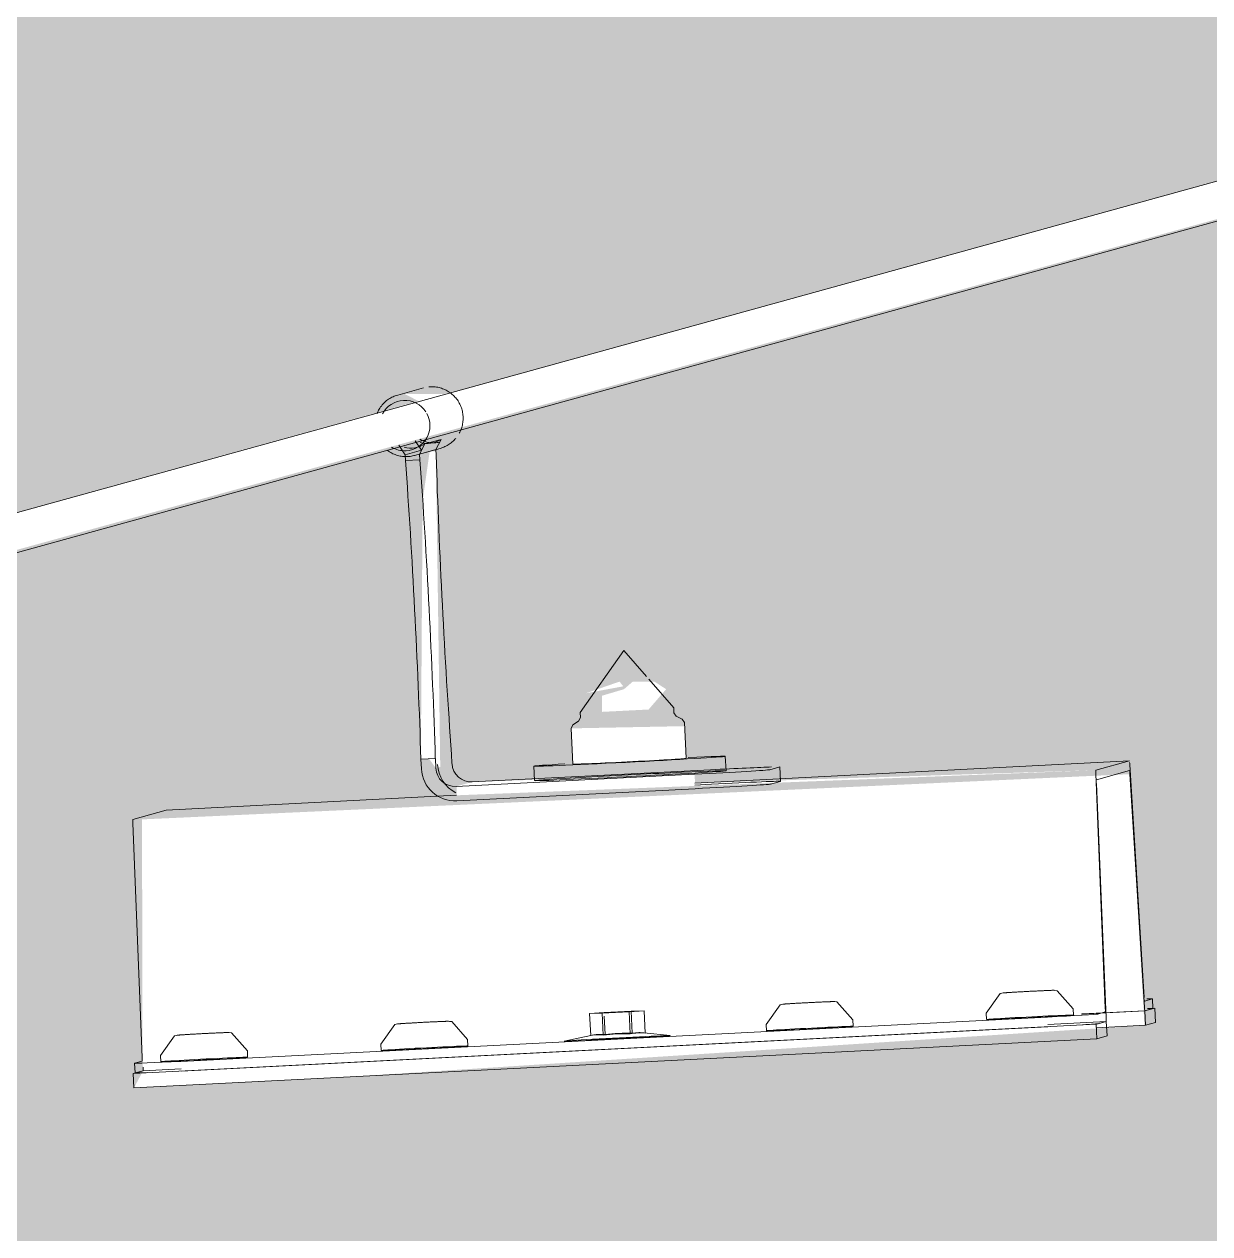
# Model space of a CAD drawing. Header units: millimetres. Extents: x 4237772 to 4686020, y -673 to 29459.
# Drawn here: x 4294416 to 4294661.7, y 10675.6 to 10926.2 of the extents above; entities that cross this region are included whole.
import ezdxf

# ---------------------------------------------------------------- set-up
doc = ezdxf.new("R2010")
doc.units = ezdxf.units.MM
doc.layers.add('A-ROOF-PATT', color=132, linetype='Continuous', lineweight=5)
doc.layers.add('Q-SPCQ', color=91, linetype='Continuous', lineweight=5)

# ---------------------------------------------------------------- blocks, each defined once
blk = doc.blocks.new('Static Line_Sayfa_Metal Deck_Pan Mount - Up to 15 _ pitch - Max 2 Users-1848369-SECTION - GRIDS C4-C5')
at = {"layer": 'Q-SPCQ'}
for p, q in [((4295948.37, 11248.74), (4293287.07, 10513.51)), ((4293289.2, 10505.8), (4295950.5, 11241.03)), ((4294498.75, 10850.85), (4294493.43, 10849.38)), ((4294500.15, 10851.08), (4294499.89, 10851.06)), ((4294493.68, 10838.99), (4294494.97, 10836.99)), ((4294496.89, 10836.85), (4294502.21, 10838.32)), ((4294498.33, 10837.92), (4294497.03, 10839.91)), ((4294497.97, 10837.15), (4294499.05, 10839.26)), ((4294499.05, 10839.26), (4294502.4, 10840.19)), ((4294502.4, 10840.19), (4294501.32, 10838.07)), ((4294494.97, 10836.99), (4294498.33, 10837.92)), ((4294494.97, 10836.99), (4294495.03, 10835.82)), ((4294495.03, 10835.82), (4294498.03, 10835.97)), ((4294497.97, 10837.15), (4294501.32, 10838.07)), ((4294498.03, 10835.97), (4294497.97, 10837.15)), ((4294501.32, 10838.07), (4294501.38, 10836.9)), ((4294531.23, 10783.56), (4294540.28, 10796.46)), ((4294544.98, 10791.05), (4294540.28, 10796.46)), ((4294550.61, 10784.56), (4294545.46, 10790.49)), ((4294531.23, 10783.56), (4294531.28, 10782.54)), ((4294550.66, 10783.53), (4294550.61, 10784.56)), ((4294550.66, 10783.53), (4294551.11, 10782.84)), ((4294529.35, 10780.3), (4294529.73, 10781.03)), ((4294530.91, 10781.8), (4294529.73, 10781.03)), ((4294531.28, 10782.54), (4294530.91, 10781.8)), ((4294552.37, 10782.2), (4294551.11, 10782.84)), ((4294552.82, 10781.5), (4294552.37, 10782.2)), ((4294553.2, 10774.1), (4294552.82, 10781.5)), ((4294529.35, 10780.3), (4294529.73, 10772.89)), ((4294501.22, 10774.06), (4294498.22, 10773.91)), ((4294498.22, 10773.91), (4294498.33, 10771.91)), ((4294501.32, 10772.06), (4294501.22, 10774.06)), ((4294504.57, 10774.99), (4294504.67, 10772.99)), ((4294645.03, 10773.56), (4294555, 10768.96)), ((4294561.47, 10771.52), (4294561.31, 10774.52)), ((4294645.03, 10773.56), (4294638.08, 10771.64)), ((4294554.91, 10770.8), (4294505.52, 10768.27)), ((4294508.87, 10769.2), (4294558.26, 10771.73)), ((4294521.62, 10772.47), (4294521.77, 10769.47)), ((4294570.5, 10771.74), (4294572.6, 10772.32)), ((4294572.77, 10769.33), (4294572.61, 10772.32)), ((4294638.08, 10770.88), (4294640.05, 10722.31)), ((4294638.24, 10769.66), (4294645.07, 10771.55)), ((4294648.13, 10724.54), (4294645.11, 10772.83)), ((4294645.14, 10770.81), (4294648.17, 10722.52)), ((4294558.42, 10768.73), (4294555.02, 10768.56)), ((4294570.66, 10768.74), (4294572.75, 10769.32)), ((4294640.22, 10720.33), (4294638.24, 10768.9)), ((4294505.61, 10766.43), (4294445.47, 10763.36)), ((4294505.67, 10765.28), (4294555.06, 10767.8)), ((4294438.52, 10761.44), (4294445.47, 10763.36)), ((4294440.49, 10712.1), (4294438.52, 10760.68)), ((4294649.79, 10724.24), (4294648.21, 10723.8)), ((4294649.9, 10722.24), (4294649.8, 10724.24)), ((4294448.47, 10711.3), (4294628.07, 10720.48)), ((4294536.17, 10721.41), (4294533.18, 10721.21)), ((4294533.18, 10721.21), (4294535.76, 10721.3)), ((4294533.41, 10716.66), (4294533.18, 10721.21)), ((4294535.76, 10721.3), (4294541.37, 10721.58)), ((4294535.76, 10721.3), (4294536, 10716.74)), ((4294541.77, 10721.69), (4294536.17, 10721.41)), ((4294536.2, 10720.67), (4294536.4, 10716.85)), ((4294541.37, 10721.58), (4294544.47, 10721.79)), ((4294541.37, 10721.58), (4294541.61, 10717)), ((4294544.47, 10721.79), (4294541.77, 10721.69)), ((4294541.77, 10721.69), (4294542.01, 10717.11)), ((4294544.47, 10721.79), (4294544.71, 10717.17)), ((4294615.39, 10721.29), (4294615.46, 10719.98)), ((4294633.43, 10720.9), (4294633.37, 10722.22)), ((4294648.21, 10721.78), (4294635.06, 10721.1)), ((4294635.25, 10721.12), (4294648.24, 10721.78)), ((4294640.05, 10721.55), (4294638.47, 10721.11)), ((4294650.31, 10722.35), (4294648.21, 10721.78)), ((4294648.21, 10721.78), (4294648.37, 10718.78)), ((4294648.24, 10721.78), (4294649.89, 10722.24)), ((4294650.46, 10719.36), (4294650.31, 10722.35)), ((4294438.59, 10708.79), (4294638.15, 10719)), ((4294448.57, 10709.3), (4294628.17, 10718.49)), ((4294569.75, 10718.96), (4294569.82, 10717.64)), ((4294587.8, 10718.57), (4294587.73, 10719.88)), ((4294640.25, 10719.58), (4294628.15, 10718.96)), ((4294640.25, 10719.58), (4294638.15, 10719)), ((4294638.15, 10719), (4294638.3, 10716)), ((4294638.19, 10718.26), (4294648.37, 10718.78)), ((4294638.57, 10719.11), (4294640.21, 10719.57)), ((4294640.4, 10716.58), (4294640.25, 10719.58)), ((4294648.37, 10718.78), (4294650.46, 10719.36)), ((4294438.75, 10705.79), (4294638.3, 10716)), ((4294507.97, 10714.49), (4294507.91, 10715.8)), ((4294533.46, 10716.67), (4294527.93, 10715.5)), ((4294536.45, 10715.98), (4294533.46, 10715.78)), ((4294533.46, 10715.78), (4294536.04, 10715.87)), ((4294536.04, 10715.87), (4294541.65, 10716.16)), ((4294542.05, 10716.27), (4294536.45, 10715.98)), ((4294541.65, 10716.16), (4294544.75, 10716.36)), ((4294544.75, 10716.36), (4294542.05, 10716.27)), ((4294549.86, 10716.63), (4294544.41, 10717.21)), ((4294638.3, 10716), (4294640.4, 10716.58)), ((4294462.33, 10712.15), (4294462.27, 10713.46)), ((4294489.93, 10714.87), (4294490, 10713.56)), ((4294438.9, 10710.9), (4294439, 10708.9)), ((4294438.91, 10710.9), (4294440.49, 10711.34)), ((4294444.29, 10712.54), (4294444.36, 10711.22)), ((4294438.59, 10708.79), (4294440.69, 10709.37)), ((4294438.75, 10705.79), (4294438.59, 10708.79)), ((4294440.66, 10709.36), (4294439.01, 10708.9)), ((4294448.55, 10709.77), (4294440.69, 10709.37))]:
    blk.add_line(p, q, dxfattribs=at)
at = {"layer": 'Q-SPCQ', "flags": 128}
for points in [[(4294506.18, 10841.47), (4294506.3, 10841.7), (4294506.41, 10841.93), (4294506.52, 10842.17), (4294506.61, 10842.42), (4294506.69, 10842.66), (4294506.76, 10842.91), (4294506.82, 10843.16), (4294506.88, 10843.42), (4294506.92, 10843.67), (4294506.95, 10843.93), (4294506.97, 10844.19), (4294506.98, 10844.45), (4294506.98, 10844.71), (4294506.97, 10844.97), (4294506.95, 10845.23), (4294506.92, 10845.49), (4294506.88, 10845.74), (4294506.83, 10846), (4294506.77, 10846.25), (4294506.69, 10846.5), (4294506.61, 10846.75), (4294506.52, 10846.99), (4294506.42, 10847.23), (4294506.31, 10847.46), (4294506.19, 10847.69), (4294506.06, 10847.92), (4294505.92, 10848.14), (4294505.78, 10848.35), (4294505.62, 10848.56), (4294505.46, 10848.76), (4294505.29, 10848.96), (4294505.11, 10849.15), (4294504.92, 10849.33), (4294504.73, 10849.5), (4294504.53, 10849.67), (4294504.32, 10849.83), (4294504.11, 10849.98), (4294503.89, 10850.12), (4294503.67, 10850.25), (4294503.44, 10850.37), (4294503.21, 10850.49), (4294502.97, 10850.59), (4294502.73, 10850.69), (4294502.48, 10850.77), (4294502.23, 10850.85), (4294501.98, 10850.91), (4294501.72, 10850.97), (4294501.47, 10851.01), (4294501.21, 10851.04), (4294500.95, 10851.07), (4294500.69, 10851.08), (4294500.43, 10851.09), (4294500.17, 10851.08), (4294500.15, 10851.08)], [(4294493.43, 10849.38), (4294493.18, 10849.31), (4294492.93, 10849.22), (4294492.69, 10849.13), (4294492.45, 10849.03), (4294492.22, 10848.91), (4294491.99, 10848.79), (4294491.76, 10848.66), (4294491.54, 10848.52), (4294491.33, 10848.37), (4294491.12, 10848.21), (4294490.92, 10848.05), (4294490.73, 10847.87), (4294490.54, 10847.69), (4294490.36, 10847.5), (4294490.19, 10847.31), (4294490.03, 10847.1), (4294489.87, 10846.9), (4294489.72, 10846.68), (4294489.59, 10846.46), (4294489.46, 10846.24), (4294489.34, 10846), (4294489.23, 10845.77), (4294489.12, 10845.53)], [(4294502.21, 10838.32), (4294502.46, 10838.39), (4294502.71, 10838.48), (4294502.95, 10838.57), (4294503.19, 10838.68), (4294503.42, 10838.79), (4294503.65, 10838.91), (4294503.88, 10839.04), (4294504.1, 10839.18), (4294504.31, 10839.33), (4294504.52, 10839.49), (4294504.72, 10839.66), (4294504.91, 10839.83), (4294505.1, 10840.01), (4294505.28, 10840.2), (4294505.45, 10840.4)], [(4294491.32, 10837.87), (4294491.53, 10837.73), (4294491.75, 10837.58), (4294491.97, 10837.45), (4294492.2, 10837.33), (4294492.43, 10837.22), (4294492.67, 10837.11), (4294492.91, 10837.02), (4294493.16, 10836.93), (4294493.41, 10836.86), (4294493.66, 10836.79), (4294493.92, 10836.74), (4294494.17, 10836.69), (4294494.43, 10836.66), (4294494.69, 10836.63), (4294494.95, 10836.62), (4294495.21, 10836.62), (4294495.47, 10836.62), (4294495.49, 10836.63)], [(4294495.49, 10836.63), (4294495.75, 10836.64), (4294496.01, 10836.67), (4294496.27, 10836.71), (4294496.52, 10836.76), (4294496.78, 10836.82), (4294496.89, 10836.85)], [(4294615.39, 10721.29), (4294618.28, 10725.35), (4294618.33, 10725.36)], [(4294633.37, 10722.22), (4294630.08, 10725.95), (4294629.61, 10726.01), (4294629.44, 10726.02), (4294629.33, 10726.02), (4294629.24, 10726.02), (4294629.17, 10726.02), (4294629.1, 10726.02), (4294629.02, 10726.02), (4294628.94, 10726.02), (4294628.85, 10726.01), (4294628.76, 10726.01), (4294628.67, 10726.01), (4294628.56, 10726), (4294628.46, 10726), (4294628.34, 10726), (4294628.22, 10725.99), (4294628.09, 10725.99), (4294627.96, 10725.98), (4294627.82, 10725.98), (4294627.68, 10725.97), (4294627.53, 10725.96), (4294627.38, 10725.96), (4294627.22, 10725.95), (4294627.06, 10725.94), (4294626.89, 10725.93), (4294626.72, 10725.93), (4294626.54, 10725.92), (4294626.36, 10725.91), (4294626.18, 10725.9), (4294625.99, 10725.89), (4294625.8, 10725.88), (4294625.61, 10725.87), (4294625.42, 10725.86), (4294625.22, 10725.86), (4294625.02, 10725.85), (4294624.83, 10725.84), (4294624.63, 10725.83), (4294624.43, 10725.82), (4294624.22, 10725.8), (4294624.02, 10725.79), (4294623.82, 10725.78), (4294623.62, 10725.77), (4294623.42, 10725.76), (4294623.23, 10725.75), (4294623.03, 10725.74), (4294622.83, 10725.73), (4294622.64, 10725.72), (4294622.45, 10725.71), (4294622.26, 10725.7), (4294622.08, 10725.69), (4294621.9, 10725.68), (4294621.72, 10725.67), (4294621.55, 10725.66), (4294621.37, 10725.65), (4294621.21, 10725.64), (4294621.05, 10725.63), (4294620.89, 10725.62), (4294620.74, 10725.61), (4294620.59, 10725.6), (4294620.45, 10725.59), (4294620.32, 10725.59), (4294620.19, 10725.58), (4294620.07, 10725.57), (4294619.95, 10725.56), (4294619.84, 10725.56), (4294619.73, 10725.55), (4294619.63, 10725.54), (4294619.54, 10725.53), (4294619.45, 10725.53), (4294619.37, 10725.52), (4294619.29, 10725.52), (4294619.22, 10725.51), (4294619.14, 10725.5), (4294619.06, 10725.49), (4294618.97, 10725.48), (4294618.85, 10725.47), (4294618.59, 10725.42), (4294618.33, 10725.36)], [(4294569.75, 10718.96), (4294572.64, 10723.01), (4294572.69, 10723.03)], [(4294587.73, 10719.88), (4294584.44, 10723.62), (4294583.97, 10723.68), (4294583.8, 10723.69), (4294583.69, 10723.69), (4294583.61, 10723.69), (4294583.53, 10723.69), (4294583.46, 10723.69), (4294583.38, 10723.68), (4294583.3, 10723.68), (4294583.22, 10723.68), (4294583.12, 10723.68), (4294583.03, 10723.67), (4294582.93, 10723.67), (4294582.82, 10723.67), (4294582.7, 10723.66), (4294582.58, 10723.66), (4294582.46, 10723.65), (4294582.32, 10723.65), (4294582.19, 10723.64), (4294582.04, 10723.64), (4294581.89, 10723.63), (4294581.74, 10723.62), (4294581.58, 10723.62), (4294581.42, 10723.61), (4294581.25, 10723.6), (4294581.08, 10723.59), (4294580.9, 10723.58), (4294580.72, 10723.58), (4294580.54, 10723.57), (4294580.35, 10723.56), (4294580.16, 10723.55), (4294579.97, 10723.54), (4294579.78, 10723.53), (4294579.58, 10723.52), (4294579.39, 10723.51), (4294579.19, 10723.5), (4294578.99, 10723.49), (4294578.79, 10723.48), (4294578.59, 10723.47), (4294578.39, 10723.46), (4294578.18, 10723.45), (4294577.98, 10723.44), (4294577.79, 10723.43), (4294577.59, 10723.42), (4294577.39, 10723.41), (4294577.2, 10723.4), (4294577, 10723.39), (4294576.81, 10723.38), (4294576.62, 10723.37), (4294576.44, 10723.36), (4294576.26, 10723.35), (4294576.08, 10723.34), (4294575.91, 10723.33), (4294575.74, 10723.32), (4294575.57, 10723.31), (4294575.41, 10723.3), (4294575.25, 10723.29), (4294575.1, 10723.28), (4294574.96, 10723.27), (4294574.82, 10723.26), (4294574.68, 10723.25), (4294574.55, 10723.24), (4294574.43, 10723.24), (4294574.31, 10723.23), (4294574.2, 10723.22), (4294574.09, 10723.21), (4294573.99, 10723.21), (4294573.9, 10723.2), (4294573.81, 10723.19), (4294573.73, 10723.19), (4294573.65, 10723.18), (4294573.58, 10723.17), (4294573.5, 10723.17), (4294573.43, 10723.16), (4294573.33, 10723.15), (4294573.21, 10723.13), (4294572.96, 10723.09), (4294572.69, 10723.03)], [(4294489.93, 10714.87), (4294492.82, 10718.93), (4294492.87, 10718.94)], [(4294507.91, 10715.8), (4294504.62, 10719.54), (4294504.15, 10719.59), (4294503.97, 10719.6), (4294503.87, 10719.6), (4294503.78, 10719.6), (4294503.71, 10719.6), (4294503.63, 10719.6), (4294503.56, 10719.6), (4294503.48, 10719.6), (4294503.39, 10719.6), (4294503.3, 10719.59), (4294503.2, 10719.59), (4294503.1, 10719.59), (4294502.99, 10719.58), (4294502.88, 10719.58), (4294502.76, 10719.57), (4294502.63, 10719.57), (4294502.5, 10719.56), (4294502.36, 10719.56), (4294502.22, 10719.55), (4294502.07, 10719.55), (4294501.92, 10719.54), (4294501.76, 10719.53), (4294501.59, 10719.52), (4294501.43, 10719.52), (4294501.26, 10719.51), (4294501.08, 10719.5), (4294500.9, 10719.49), (4294500.72, 10719.48), (4294500.53, 10719.48), (4294500.34, 10719.47), (4294500.15, 10719.46), (4294499.96, 10719.45), (4294499.76, 10719.44), (4294499.56, 10719.43), (4294499.36, 10719.42), (4294499.16, 10719.41), (4294498.96, 10719.4), (4294498.76, 10719.39), (4294498.56, 10719.38), (4294498.36, 10719.37), (4294498.16, 10719.36), (4294497.96, 10719.35), (4294497.76, 10719.33), (4294497.57, 10719.32), (4294497.37, 10719.31), (4294497.18, 10719.3), (4294496.99, 10719.29), (4294496.8, 10719.28), (4294496.62, 10719.27), (4294496.44, 10719.26), (4294496.26, 10719.25), (4294496.08, 10719.24), (4294495.91, 10719.23), (4294495.75, 10719.22), (4294495.59, 10719.21), (4294495.43, 10719.2), (4294495.28, 10719.19), (4294495.13, 10719.19), (4294494.99, 10719.18), (4294494.86, 10719.17), (4294494.73, 10719.16), (4294494.6, 10719.15), (4294494.49, 10719.15), (4294494.37, 10719.14), (4294494.27, 10719.13), (4294494.17, 10719.12), (4294494.08, 10719.12), (4294493.99, 10719.11), (4294493.91, 10719.1), (4294493.83, 10719.1), (4294493.75, 10719.09), (4294493.68, 10719.08), (4294493.6, 10719.08), (4294493.51, 10719.07), (4294493.38, 10719.05), (4294493.13, 10719.01), (4294492.87, 10718.94)], [(4294444.29, 10712.54), (4294447.18, 10716.59), (4294447.23, 10716.61)], [(4294462.27, 10713.46), (4294458.98, 10717.2), (4294458.51, 10717.26), (4294458.33, 10717.27), (4294458.23, 10717.27), (4294458.14, 10717.27), (4294458.07, 10717.27), (4294457.99, 10717.27), (4294457.92, 10717.27), (4294457.84, 10717.26), (4294457.75, 10717.26), (4294457.66, 10717.26), (4294457.57, 10717.26), (4294457.46, 10717.25), (4294457.36, 10717.25), (4294457.24, 10717.24), (4294457.12, 10717.24), (4294456.99, 10717.23), (4294456.86, 10717.23), (4294456.72, 10717.22), (4294456.58, 10717.22), (4294456.43, 10717.21), (4294456.28, 10717.2), (4294456.12, 10717.2), (4294455.96, 10717.19), (4294455.79, 10717.18), (4294455.62, 10717.17), (4294455.44, 10717.17), (4294455.26, 10717.16), (4294455.08, 10717.15), (4294454.89, 10717.14), (4294454.7, 10717.13), (4294454.51, 10717.12), (4294454.32, 10717.11), (4294454.12, 10717.1), (4294453.92, 10717.09), (4294453.73, 10717.08), (4294453.53, 10717.07), (4294453.33, 10717.06), (4294453.12, 10717.05), (4294452.92, 10717.04), (4294452.72, 10717.03), (4294452.52, 10717.02), (4294452.32, 10717.01), (4294452.13, 10717), (4294451.93, 10716.99), (4294451.73, 10716.98), (4294451.54, 10716.97), (4294451.35, 10716.96), (4294451.16, 10716.95), (4294450.98, 10716.94), (4294450.8, 10716.93), (4294450.62, 10716.92), (4294450.44, 10716.91), (4294450.27, 10716.9), (4294450.11, 10716.89), (4294449.95, 10716.88), (4294449.79, 10716.87), (4294449.64, 10716.86), (4294449.49, 10716.85), (4294449.35, 10716.84), (4294449.22, 10716.83), (4294449.09, 10716.83), (4294448.97, 10716.82), (4294448.85, 10716.81), (4294448.74, 10716.8), (4294448.63, 10716.8), (4294448.53, 10716.79), (4294448.44, 10716.78), (4294448.35, 10716.78), (4294448.27, 10716.77), (4294448.19, 10716.76), (4294448.11, 10716.76), (4294448.04, 10716.75), (4294447.96, 10716.74), (4294447.87, 10716.73), (4294447.74, 10716.72), (4294447.49, 10716.67), (4294447.23, 10716.61)]]:
    blk.add_lwpolyline(points, dxfattribs=at)
at = {"layer": 'Q-SPCQ'}
for centre, major_axis, ratio, start_param, end_param in [((4294494.89, 10843.04), (-1.39, 5.03), 0.999054, 6.064948, 7.101546), ((4294494.89, 10843.04), (-1.39, 5.03), 0.999054, 5.01775, 6.064948), ((4294494.89, 10843.04), (-1.39, 5.03), 0.999054, 2.923355, 4.942423), ((4294494.89, 10843.04), (-1.39, 5.03), 0.999054, 2.322132, 2.923355), ((4294496.13, 10843.72), (-1.42, 5.14), 0.999054, 2.606455, 3.451522), ((4294500.75, 10844.66), (-1.39, 5.03), 0.999054, 2.321692, 2.923355), ((4294499.48, 10844.65), (-1.42, 5.14), 0.999054, 2.606455, 3.451522), ((4294500.75, 10844.66), (-1.39, 5.03), 0.999054, 2.923355, 3.141593), ((4294494, 10804.14), (-3.58, 69.91), 0.042464, 4.263032, 5.180598), ((4294496.99, 10804.29), (-3.58, 69.91), 0.042464, 4.263032, 5.180598), ((4294505.61, 10806.67), (-3.58, 69.91), 0.042464, 1.121439, 2.039005), ((4294508.67, 10773.19), (-1.07, 3.86), 0.999054, 1.352559, 2.923355), ((4294541.46, 10773.49), (19.85, 1.02), 0.009417, 3.099114, 6.240706), ((4294541.46, 10773.49), (11.73, 0.6), 0.009417, 3.099114, 6.240706), ((4294541.46, 10773.49), (19.85, 1.02), 0.009417, 6.240706, 7.195383), ((4294645.08, 10772.57), (-0.051, 0.999), 0.042464, 4.973974, 5.41352), ((4294505.31, 10772.27), (-1.86, 6.75), 0.999054, 1.352559, 2.923355), ((4294505.31, 10772.27), (-1.07, 3.86), 0.999054, 1.352559, 2.923355), ((4294508.67, 10773.19), (-1.86, 6.75), 0.999054, 1.352559, 2.399756), ((4294541.62, 10770.5), (19.85, 1.02), 0.009417, 3.099114, 6.240706), ((4294541.46, 10773.49), (19.85, 1.02), 0.009417, 2.313715, 3.099114), ((4294541.62, 10770.5), (19.85, 1.02), 0.009417, 6.240706, 9.382299), ((4294555.54, 10770.97), (14.98, 0.77), 0.009417, 4.66991, 6.240706), ((4294557.63, 10771.55), (14.98, 0.77), 0.009417, 0.48112, 1.528317), ((4294638.13, 10770.65), (-0.051, 0.999), 0.042464, 0.009426, 1.328063), ((4294645.12, 10770.55), (-0.051, 0.999), 0.042464, 4.973974, 6.283185), ((4294555.69, 10767.98), (14.98, 0.77), 0.009417, 4.66991, 6.240706), ((4294557.79, 10768.56), (14.98, 0.77), 0.009417, 6.240706, 7.811503), ((4294638.3, 10768.67), (-0.051, 0.999), 0.042464, 0.009426, 0.229199), ((4294438.57, 10760.44), (-0.051, 0.999), 0.042464, 0.229199, 1.328063), ((4294648.16, 10724.8), (-0.051, 0.999), 0.042464, 2.931246, 3.141593), ((4294639.81, 10723.73), (9.99, 0.51), 0.009417, 6.240706, 6.764305), ((4294624.45, 10720.44), (8.99, 0.46), 0.009417, 3.099114, 6.240706), ((4294624.45, 10720.44), (8.99, 0.46), 0.009417, 6.240706, 9.382299), ((4294628.49, 10720.6), (9.99, 0.51), 0.009417, 4.66991, 6.240706), ((4294639.99, 10722.54), (-0.051, 0.999), 0.042464, 3.370791, 4.469655), ((4294640.16, 10720.56), (-0.051, 0.999), 0.042464, 3.151019, 4.469655), ((4294648.19, 10722.78), (-0.051, 0.999), 0.042464, 1.832382, 2.931246), ((4294639.91, 10721.73), (9.99, 0.51), 0.009417, 6.240706, 6.764305), ((4294578.81, 10718.1), (8.99, 0.46), 0.009417, 3.099114, 6.240706), ((4294578.81, 10718.1), (8.99, 0.46), 0.009417, 6.240706, 9.382299), ((4294628.59, 10718.6), (9.99, 0.51), 0.009417, 5.455308, 6.240706), ((4294538.9, 10716.06), (10.99, 0.57), 0.009417, 3.099114, 6.240706), ((4294538.9, 10716.06), (10.99, 0.57), 0.009417, 6.240706, 9.382299), ((4294498.99, 10714.02), (8.99, 0.46), 0.009417, 3.099114, 6.240706), ((4294498.99, 10714.02), (8.99, 0.46), 0.009417, 6.240706, 9.382299), ((4294448.89, 10711.41), (9.99, 0.51), 0.009417, 3.099114, 4.66991), ((4294440.44, 10712.34), (-0.051, 0.999), 0.042464, 3.370791, 4.469655), ((4294453.35, 10711.69), (8.99, 0.46), 0.009417, 3.099114, 6.240706), ((4294453.35, 10711.69), (8.99, 0.46), 0.009417, 6.240706, 9.382299), ((4294448.99, 10709.41), (9.99, 0.51), 0.009417, 3.099114, 3.884512), ((4294440.6, 10710.36), (-0.051, 0.999), 0.042464, 3.151019, 4.469655)]:
    blk.add_ellipse(centre, major_axis=major_axis, ratio=ratio, start_param=start_param, end_param=end_param, dxfattribs=at)
for points in [[(4294533.41, 10716.66), (4294533.91, 10716.77), (4294534.9, 10716.92), (4294535.9, 10716.9), (4294536.4, 10716.85)], [(4294536, 10716.74), (4294535.56, 10716.81), (4294534.69, 10716.86), (4294533.84, 10716.76), (4294533.41, 10716.66)], [(4294541.61, 10717), (4294540.67, 10717.04), (4294538.79, 10717.03), (4294536.93, 10716.86), (4294536, 10716.74)], [(4294536.4, 10716.85), (4294537.33, 10716.97), (4294539.2, 10717.14), (4294541.07, 10717.15), (4294542.01, 10717.11)], [(4294544.71, 10717.17), (4294544.19, 10717.22), (4294543.15, 10717.24), (4294542.12, 10717.11), (4294541.61, 10717)], [(4294542.01, 10717.11), (4294542.46, 10717.2), (4294543.35, 10717.3), (4294544.26, 10717.24), (4294544.71, 10717.17)]]:
    blk.add_open_spline(points, degree=3, dxfattribs=at)

msp = doc.modelspace()

# ---------------------------------------------------------------- hatches: boundary and pattern name
at = {"layer": 'A-ROOF-PATT'}
h = msp.add_hatch(dxfattribs=at)
h.set_pattern_fill('FP_9', color=256, style=0, pattern_type=2)
h.set_pattern_definition([(3.05, (11919.841, -226018.123), (-59.9198678984, -0.0001809275), [])])
h.paths.add_polyline_path([(4278255.68, 9462.05), (4304897.93, 10866.67), (4309082.25, 11183.02), (4312463.32, 11362.94), (4312463.32, 11371.18), (4307185.57, 11099.1), (4306080.21, 11191.54), (4305617.63, 11216.95), (4305509.43, 11211.19), (4305509.43, 11207.58), (4305370.15, 11202.35), (4305322.96, 11202.56), (4305322.96, 11253.77), (4305239.45, 11237.89), (4305233.47, 11233.29), (4305214.31, 11227.35), (4305195.68, 11226.59), (4305108.64, 11228.29), (4305090.65, 11237.89), (4305085.9, 11241.77), (4305077.26, 11254.33), (4305070.89, 11267.69), (4304908.71, 11237.89), (4304902.73, 11233.29), (4304883.58, 11227.35), (4304864.94, 11226.59), (4304777.9, 11228.29), (4304759.91, 11237.89), (4304755.16, 11241.77), (4304747.5, 11251.97), (4304741.64, 11271.56), (4304742.07, 11284.9), (4304743.01, 11290.33), (4304747.65, 11301.59), (4304755.57, 11311.94), (4304766.15, 11320), (4304777.9, 11324.88), (4304790.79, 11326.59), (4304842.4, 11328.79), (4305029.77, 11361.95), (4305029.77, 11503.7), (4300245.6, 11502.07), (4296195.35, 11286.53), (4296200.11, 11243.19), (4296189.61, 11242.7), (4296187.08, 11286.09), (4293584.51, 11149.87), (4293563.14, 11149.13), (4293330.85, 11136.75), (4278258.28, 9462.34)])
h.paths.add_polyline_path([(4292935.79, 10300.91), (4292935.63, 10306.94), (4292958.77, 10313.3), (4292980.53, 10316.43), (4292996.51, 10360.76), (4293017.04, 10366.43), (4293161.46, 10373.82), (4293182.23, 10324.73), (4293225.03, 10326.92), (4293225.03, 10323.88), (4293219.79, 10321.44), (4293219.89, 10319.42), (4293202.08, 10316.74), (4293202.2, 10314.53), (4293157.3, 10312.24), (4293155.83, 10318.34), (4293136.37, 10364.32), (4293017.33, 10357.15), (4293001.43, 10311.97), (4292998.28, 10310.11), (4292996.14, 10307.98), (4292980.57, 10305.41), (4292980.53, 10303.19), (4292978.28, 10303.08)])
h.paths.add_polyline_path([(4293052.75, 10369.96), (4293066.43, 10374.31), (4293066.01, 10382.53), (4293086.92, 10383.11), (4293087.47, 10372.59), (4293066.01, 10370.78)])
h.paths.add_polyline_path([(4293428.42, 10437.46), (4293295.97, 10432.25), (4293296.03, 10434.13), (4293299.23, 10435.01), (4293345.27, 10436.61), (4293345.42, 10434.78), (4293428.43, 10437.46)])
h.paths.add_polyline_path([(4293229.11, 10371.61), (4293231.05, 10375.18), (4293230.86, 10377.44), (4293230.82, 10427.25), (4293435.5, 10436.63), (4293438.52, 10384.58), (4293430.42, 10384.17), (4293428.66, 10381.82), (4293243.98, 10372.37)])
h.paths.add_polyline_path([(4293048.99, 10392.78), (4293044, 10392.53), (4293045.59, 10439.9), (4293050.62, 10439.38), (4293050.58, 10413.73), (4293049.99, 10405.88)])
h.paths.add_polyline_path([(4293049.6, 10372.8), (4293050.58, 10407.95), (4293052.73, 10406.06), (4293053.28, 10373.82), (4293052.75, 10373.67)])
h.paths.add_polyline_path([(4293065.61, 10384.68), (4293070.9, 10390.47), (4293080.55, 10392.1), (4293084.84, 10390.85), (4293084.84, 10386.22), (4293068.39, 10384.81)])
h.paths.add_polyline_path([(4293291.68, 10437.88), (4293289.37, 10439.76), (4293288.58, 10439.72), (4293288.38, 10501.79), (4293290.31, 10503.51), (4293291.68, 10503.89), (4293292.6, 10438.13)])
h.paths.add_polyline_path([(4293670.35, 10504.3), (4293537.9, 10499.09), (4293537.96, 10500.97), (4293541.16, 10501.85), (4293587.2, 10503.45), (4293587.35, 10501.61), (4293670.36, 10504.3)])
h.paths.add_polyline_path([(4293471.03, 10438.44), (4293472.98, 10442.02), (4293472.79, 10444.28), (4293472.74, 10494.09), (4293677.43, 10503.46), (4293680.45, 10451.42), (4293672.35, 10451.01), (4293670.59, 10448.65), (4293491.46, 10439.49)])
h.paths.add_polyline_path([(4293320.1, 10438.71), (4293319.72, 10446.12), (4293343.2, 10446.58), (4293343.55, 10439.91), (4293322.8, 10438.78)])
h.paths.add_polyline_path([(4293322.75, 10453.38), (4293329.75, 10455.8), (4293330.52, 10454.83), (4293322.8, 10453.39)])
h.paths.add_polyline_path([(4293326.09, 10449.53), (4293326.09, 10452.87), (4293330.68, 10454.24), (4293332.49, 10455.8), (4293336.98, 10455.8), (4293339.4, 10454.24), (4293335.77, 10450.03), (4293330.65, 10449.76)])
h.paths.add_polyline_path([(4293533.61, 10504.71), (4293532.96, 10506.68), (4293530.43, 10508.82), (4293530.31, 10568.63), (4293531.32, 10570.09), (4293533.61, 10570.72), (4293534.53, 10504.97)])
h.paths.add_polyline_path([(4293912.28, 10571.13), (4293908.06, 10570.92), (4293779.83, 10565.92), (4293779.89, 10567.8), (4293783.09, 10568.69), (4293829.12, 10570.29), (4293829.28, 10568.45), (4293912.29, 10571.13)])
h.paths.add_polyline_path([(4293712.96, 10505.28), (4293714.9, 10508.86), (4293714.72, 10511.11), (4293714.67, 10560.93), (4293919.36, 10570.3), (4293922.38, 10518.26), (4293738.93, 10506.61)])
h.paths.add_polyline_path([(4293562.03, 10505.54), (4293561.65, 10512.95), (4293585.21, 10511.83), (4293585.48, 10506.74), (4293564.73, 10505.61)])
h.paths.add_polyline_path([(4293287.3, 10505.74), (4293284.33, 10506.97), (4293280.79, 10507.64), (4293280.6, 10511.23), (4293286.91, 10514.54), (4293287.93, 10516.18), (4293293.38, 10515.42), (4293296.29, 10516.05), (4293527.46, 10582.08), (4293527.11, 10582.26), (4293535.3, 10582.26), (4293538.22, 10582.89), (4293771.95, 10647.61), (4293769.04, 10649.1), (4293777.23, 10649.1), (4293780.48, 10649.82), (4294013.88, 10714.44), (4294010.97, 10715.93), (4294019.16, 10715.93), (4294022.41, 10716.66), (4294255.81, 10781.28), (4294252.9, 10782.77), (4294261.09, 10782.77), (4294264.33, 10783.49), (4294497.74, 10848.12), (4294494.83, 10849.61), (4294503.02, 10849.61), (4294506.26, 10850.33), (4294739.67, 10914.96), (4294736.76, 10916.44), (4294744.94, 10916.44), (4294748.19, 10917.17), (4294981.6, 10981.79), (4294978.68, 10983.28), (4294986.87, 10983.28), (4294990.12, 10984), (4295220.82, 11050.01), (4295223.77, 11050.99), (4295228.8, 11050.12), (4295232.05, 11050.84), (4295462.74, 11116.85), (4295465.68, 11117.82), (4295470.73, 11116.96), (4295473.64, 11117.58), (4295704.67, 11183.69), (4295707.61, 11184.66), (4295712.66, 11183.79), (4295715.57, 11184.42), (4295949.22, 11249.18), (4295949.22, 11251.41), (4295954.58, 11250.63), (4295957.6, 11247.06), (4295957.83, 11242.65), (4293291.22, 10507.7), (4293288.97, 10510.45), (4293287.34, 10505.85)])
h.paths.add_polyline_path([(4293564.68, 10520.22), (4293571.68, 10522.64), (4293572.58, 10521.69), (4293569.26, 10521.07)])
h.paths.add_polyline_path([(4293568.01, 10516.37), (4293568.01, 10519.71), (4293572.61, 10521.07), (4293574.41, 10522.64), (4293578.91, 10522.64), (4293581.33, 10521.07), (4293577.69, 10516.86), (4293572.58, 10516.6)])
h.paths.add_polyline_path([(4293775.54, 10571.55), (4293774.88, 10573.52), (4293772.44, 10573.4), (4293772.76, 10627.76), (4293774.26, 10637.21), (4293775.55, 10637.21), (4293776.46, 10571.81)])
h.paths.add_polyline_path([(4294154.21, 10637.97), (4294021.76, 10632.76), (4294021.82, 10634.64), (4294025.02, 10635.52), (4294071.05, 10637.12), (4294071.21, 10635.29), (4294154.21, 10637.97)])
h.paths.add_polyline_path([(4293954.89, 10572.12), (4293956.83, 10575.69), (4293956.64, 10577.95), (4293956.6, 10627.76), (4294161.29, 10637.14), (4294164.31, 10585.1), (4294156.2, 10584.68), (4294154.45, 10582.33), (4293986.4, 10573.73)])
h.paths.add_polyline_path([(4293803.96, 10572.38), (4293803.57, 10579.79), (4293827.06, 10580.25), (4293827.4, 10573.58), (4293806.66, 10572.45)])
h.paths.add_polyline_path([(4293806.61, 10587.06), (4293813.61, 10589.48), (4293814.51, 10588.53), (4293811.19, 10587.91)])
h.paths.add_polyline_path([(4293809.94, 10583.2), (4293809.94, 10586.55), (4293814.53, 10587.91), (4293816.34, 10589.48), (4293820.84, 10589.48), (4293823.26, 10587.91), (4293819.62, 10583.7), (4293814.51, 10583.44)])
h.paths.add_polyline_path([(4294017.46, 10638.39), (4294016.81, 10640.36), (4294014.37, 10640.23), (4294014.17, 10702.3), (4294015.17, 10703.77), (4294017.46, 10704.4), (4294018.39, 10638.64)])
h.paths.add_polyline_path([(4294396.13, 10704.81), (4294263.68, 10699.6), (4294263.74, 10701.48), (4294266.94, 10702.36), (4294313.06, 10702.44), (4294313.13, 10702.13), (4294396.14, 10704.81)])
h.paths.add_polyline_path([(4294196.82, 10638.96), (4294198.76, 10642.53), (4294198.57, 10644.79), (4294198.53, 10694.6), (4294403.22, 10703.97), (4294406.24, 10651.93), (4294233.87, 10640.85)])
h.paths.add_polyline_path([(4294045.88, 10639.22), (4294045.5, 10646.63), (4294068.99, 10647.09), (4294069.33, 10640.42), (4294048.59, 10639.29)])
h.paths.add_polyline_path([(4294048.53, 10653.89), (4294055.54, 10656.31), (4294056.44, 10655.36), (4294053.12, 10654.75)])
h.paths.add_polyline_path([(4294051.87, 10650.04), (4294051.87, 10653.39), (4294056.46, 10654.75), (4294058.27, 10656.31), (4294062.76, 10656.31), (4294065.19, 10654.75), (4294061.55, 10650.54), (4294056.44, 10650.28)])
h.paths.add_polyline_path([(4294259.39, 10705.23), (4294258, 10707.16), (4294256.3, 10707.07), (4294256.1, 10769.14), (4294257.1, 10770.6), (4294259.39, 10771.23), (4294260.31, 10705.48)])
h.paths.add_polyline_path([(4294638.06, 10771.64), (4294505.61, 10766.43), (4294505.67, 10768.31), (4294508.87, 10769.2), (4294554.91, 10770.8), (4294555.06, 10768.96), (4294638.07, 10771.64)])
h.paths.add_polyline_path([(4294438.75, 10705.79), (4294440.69, 10709.37), (4294440.5, 10711.62), (4294440.46, 10761.44), (4294645.14, 10770.81), (4294648.17, 10718.77), (4294481.35, 10707.97)])
h.paths.add_polyline_path([(4294287.81, 10706.06), (4294287.43, 10713.46), (4294310.89, 10714.39), (4294311.26, 10707.25), (4294290.52, 10706.13)])
h.paths.add_polyline_path([(4294290.46, 10720.73), (4294297.46, 10723.15), (4294298.37, 10722.2), (4294295.05, 10721.58)])
h.paths.add_polyline_path([(4294293.8, 10716.88), (4294293.8, 10720.22), (4294298.39, 10721.58), (4294300.2, 10723.15), (4294304.69, 10723.15), (4294307.11, 10721.58), (4294303.48, 10717.37), (4294298.37, 10717.11)])
h.paths.add_polyline_path([(4294501.32, 10772.06), (4294499.93, 10773.99), (4294498.22, 10773.91), (4294498.59, 10827.51), (4294500.05, 10837.72), (4294501.33, 10837.72), (4294502.24, 10772.32)])
h.paths.add_polyline_path([(4294880, 10838.48), (4294875.77, 10838.26), (4294747.54, 10833.27), (4294747.6, 10835.15), (4294750.8, 10836.04), (4294796.84, 10837.64), (4294796.99, 10835.8), (4294880, 10838.48)])
h.paths.add_polyline_path([(4294680.67, 10772.63), (4294682.62, 10776.2), (4294682.43, 10778.46), (4294682.39, 10828.27), (4294887.07, 10837.65), (4294890.09, 10785.61), (4294881.99, 10785.19), (4294880.23, 10782.84), (4294728.82, 10775.09)])
h.paths.add_polyline_path([(4294529.74, 10772.89), (4294529.36, 10780.3), (4294552.84, 10780.76), (4294553.19, 10774.09), (4294532.44, 10772.96)])
h.paths.add_polyline_path([(4294532.39, 10787.57), (4294539.39, 10789.99), (4294540.16, 10789.01), (4294532.44, 10787.58)])
h.paths.add_polyline_path([(4294535.73, 10783.72), (4294535.73, 10787.06), (4294540.32, 10788.42), (4294542.13, 10789.99), (4294546.62, 10789.99), (4294549.04, 10788.42), (4294545.41, 10784.21), (4294540.3, 10783.95)])
h.paths.add_polyline_path([(4294743.25, 10838.9), (4294741.85, 10840.83), (4294740.15, 10840.74), (4294739.95, 10902.81), (4294740.96, 10904.28), (4294743.25, 10904.91), (4294744.17, 10839.15)])
h.paths.add_polyline_path([(4295121.92, 10905.32), (4294989.47, 10900.11), (4294989.53, 10901.99), (4294992.73, 10902.87), (4295038.76, 10904.47), (4295038.92, 10902.64), (4295121.92, 10905.32)])
h.paths.add_polyline_path([(4294922.6, 10839.47), (4294924.54, 10843.04), (4294924.36, 10845.3), (4294924.31, 10895.11), (4295129, 10904.48), (4295132.02, 10852.44), (4294976.29, 10842.21)])
h.paths.add_polyline_path([(4294771.67, 10839.73), (4294771.29, 10847.14), (4294794.75, 10848.06), (4294795.12, 10840.93), (4294774.37, 10839.8)])
h.paths.add_polyline_path([(4294774.32, 10854.41), (4294781.32, 10856.82), (4294782.22, 10855.87), (4294778.9, 10855.26)])
h.paths.add_polyline_path([(4294777.66, 10850.55), (4294777.66, 10853.9), (4294782.25, 10855.26), (4294784.05, 10856.82), (4294788.55, 10856.82), (4294790.97, 10855.26), (4294787.33, 10851.05), (4294782.22, 10850.79)])
h.paths.add_polyline_path([(4294985.18, 10905.74), (4294983.78, 10907.67), (4294982.08, 10907.58), (4294981.88, 10969.65), (4294982.89, 10971.11), (4294985.18, 10971.75), (4294986.1, 10905.99)])
h.paths.add_polyline_path([(4295363.85, 10972.15), (4295231.4, 10966.94), (4295231.46, 10968.83), (4295234.66, 10969.71), (4295280.69, 10971.31), (4295280.85, 10969.47), (4295363.85, 10972.15)])
h.paths.add_polyline_path([(4295164.53, 10906.3), (4295166.47, 10909.88), (4295166.29, 10912.13), (4295166.24, 10961.95), (4295370.93, 10971.32), (4295373.95, 10919.28), (4295223.1, 10909.3)])
h.paths.add_polyline_path([(4295013.6, 10906.57), (4295013.21, 10913.97), (4295036.7, 10914.44), (4295037.04, 10907.77), (4295016.3, 10906.64)])
h.paths.add_polyline_path([(4295016.25, 10921.24), (4295023.25, 10923.66), (4295024.02, 10922.69), (4295016.3, 10921.25)])
h.paths.add_polyline_path([(4295019.58, 10917.39), (4295019.58, 10920.73), (4295024.18, 10922.09), (4295025.98, 10923.66), (4295030.48, 10923.66), (4295032.9, 10922.09), (4295029.26, 10917.88), (4295024.15, 10917.62)])
h.paths.add_polyline_path([(4295227.1, 10972.57), (4295225.71, 10974.5), (4295224.01, 10974.42), (4295224.36, 11028.23), (4295224.81, 11037.95), (4295227.11, 11038.44), (4295228.03, 10972.83)])
h.paths.add_polyline_path([(4295605.77, 11038.99), (4295473.33, 11033.78), (4295473.38, 11035.66), (4295476.58, 11036.55), (4295522.66, 11037.4), (4295522.78, 11036.31), (4295605.78, 11038.99)])
h.paths.add_polyline_path([(4295406.46, 10973.14), (4295408.4, 10976.72), (4295408.21, 10978.97), (4295408.17, 11028.78), (4295612.86, 11038.16), (4295615.88, 10986.12), (4295607.77, 10985.7), (4295606.02, 10983.35), (4295465.03, 10976.14)])
h.paths.add_polyline_path([(4295255.52, 10973.4), (4295255.14, 10980.81), (4295278.6, 10981.74), (4295278.97, 10974.6), (4295258.23, 10973.47)])
h.paths.add_polyline_path([(4295258.18, 10988.08), (4295265.18, 10990.5), (4295266.08, 10989.55), (4295262.76, 10988.93)])
h.paths.add_polyline_path([(4295261.51, 10984.23), (4295261.51, 10987.57), (4295266.1, 10988.93), (4295267.91, 10990.5), (4295272.4, 10990.5), (4295274.83, 10988.93), (4295271.19, 10984.72), (4295266.08, 10984.46)])
h.paths.add_polyline_path([(4295469.03, 11039.41), (4295467.64, 11041.34), (4295465.94, 11041.25), (4295465.74, 11103.32), (4295466.74, 11104.79), (4295469.03, 11105.42), (4295471.24, 11040.02)])
h.paths.add_polyline_path([(4295847.71, 11105.83), (4295843.49, 11105.61), (4295715.25, 11100.62), (4295715.31, 11102.5), (4295718.71, 11103.39), (4295764.55, 11104.98), (4295764.7, 11103.15), (4295847.72, 11105.83)])
h.paths.add_polyline_path([(4295648.39, 11039.98), (4295650.33, 11043.55), (4295650.14, 11045.81), (4295650.1, 11095.62), (4295854.79, 11105), (4295857.81, 11052.95), (4295849.7, 11052.54), (4295847.95, 11050.18), (4295706.96, 11042.97)])
h.paths.add_polyline_path([(4295497.45, 11040.24), (4295497.07, 11047.65), (4295520.53, 11048.58), (4295520.9, 11041.44), (4295500.16, 11040.31)])
h.paths.add_polyline_path([(4295500.1, 11054.92), (4295507.11, 11057.33), (4295508.01, 11056.38), (4295504.69, 11055.77)])
h.paths.add_polyline_path([(4295503.44, 11051.06), (4295503.44, 11054.41), (4295508.03, 11055.77), (4295509.84, 11057.33), (4295514.33, 11057.33), (4295516.75, 11055.77), (4295513.12, 11051.56), (4295508.01, 11051.3)])
h.paths.add_polyline_path([(4295710.96, 11106.25), (4295709.57, 11108.18), (4295707.86, 11108.09), (4295707.67, 11170.16), (4295708.67, 11171.62), (4295710.96, 11172.26), (4295711.88, 11106.5)])
h.paths.add_polyline_path([(4295890.31, 11106.81), (4295892.26, 11110.39), (4295892.07, 11112.64), (4295892.03, 11162.46), (4295957.18, 11167.45), (4295957.24, 11169.34), (4295966.18, 11170.5), (4296006.48, 11171.82), (4296006.63, 11169.98), (4296080.7, 11175.82), (4296103.69, 11182.17), (4296125.6, 11185.31), (4296141.21, 11229.54), (4296162.1, 11235.31), (4296198.07, 11238.91), (4296211.52, 11242.7), (4296213.33, 11251.52), (4296231.93, 11253.05), (4296232.53, 11241.47), (4296244.71, 11241.24), (4296244.97, 11239.55), (4296306.52, 11242.7), (4296327.29, 11193.61), (4296370.1, 11195.8), (4296370.1, 11192.76), (4296364.92, 11189), (4296364.96, 11188.3), (4296347.14, 11185.88), (4296347.26, 11183.41), (4296302.36, 11181.12), (4296300.9, 11187.22), (4296281.44, 11233.2), (4296162.39, 11226.03), (4296146.49, 11180.85), (4296143.41, 11177.67), (4296141.21, 11176.86), (4296125.63, 11174.55), (4296125.6, 11172.07), (4296096.84, 11169.79), (4296099.73, 11119.79), (4295904.91, 11107.56)])
h.paths.add_polyline_path([(4295739.38, 11107.08), (4295739, 11114.48), (4295762.46, 11115.41), (4295762.83, 11108.28), (4295742.08, 11107.15)])
h.paths.add_polyline_path([(4296091.63, 11113.34), (4296091.62, 11113.34), (4296091.62, 11119.38)])
h.paths.add_polyline_path([(4295742.03, 11121.75), (4295747.81, 11125.46), (4295749.94, 11123.22), (4295746.62, 11122.6)])
h.paths.add_polyline_path([(4295745.37, 11117.9), (4295745.37, 11121.24), (4295749.96, 11122.6), (4295750.23, 11123.37), (4295754.26, 11125.46), (4295758.68, 11122.6), (4295755.05, 11118.4), (4295749.94, 11118.13)])
h.paths.add_polyline_path([(4295952.89, 11173.08), (4295950.6, 11174.97), (4295949.79, 11174.93), (4295949.79, 11234.05), (4295951.6, 11238.74), (4295952.93, 11237.89), (4295953.23, 11173.18), (4295952.99, 11173.11)])
h.paths.add_polyline_path([(4295981.31, 11173.91), (4295980.93, 11181.32), (4296004.41, 11181.79), (4296004.76, 11175.11), (4295984.01, 11173.98)])
h.paths.add_polyline_path([(4295983.96, 11188.59), (4295989.35, 11192.7), (4295991.73, 11190.03), (4295984.01, 11188.6)])
h.paths.add_polyline_path([(4295987.3, 11184.74), (4295987.3, 11188.08), (4295991.89, 11189.44), (4295992.16, 11190.21), (4295996.19, 11192.3), (4296000.61, 11189.44), (4295996.98, 11185.23), (4295991.86, 11184.97)])
h.paths.add_polyline_path([(4296210.67, 11253.56), (4296215.39, 11259.5), (4296224.69, 11260.98), (4296229.91, 11258.55), (4296229.91, 11255.1), (4296212.87, 11253.66)])
h.paths.add_polyline_path([(4305155.14, 11326.59), (4305173.14, 11328.79), (4305322.96, 11356.33), (4305322.96, 11503.7), (4305129.39, 11503.7), (4305129.39, 11326.59), (4305153.5, 11326.59)])

# ---------------------------------------------------------------- block references
at = {"layer": 'Q-SPCQ'}
msp.add_blockref('Static Line_Sayfa_Metal Deck_Pan Mount - Up to 15 _ pitch - Max 2 Users-1848369-SECTION - GRIDS C4-C5', (0, 0), dxfattribs=at)

doc.saveas('drawing.dxf')
